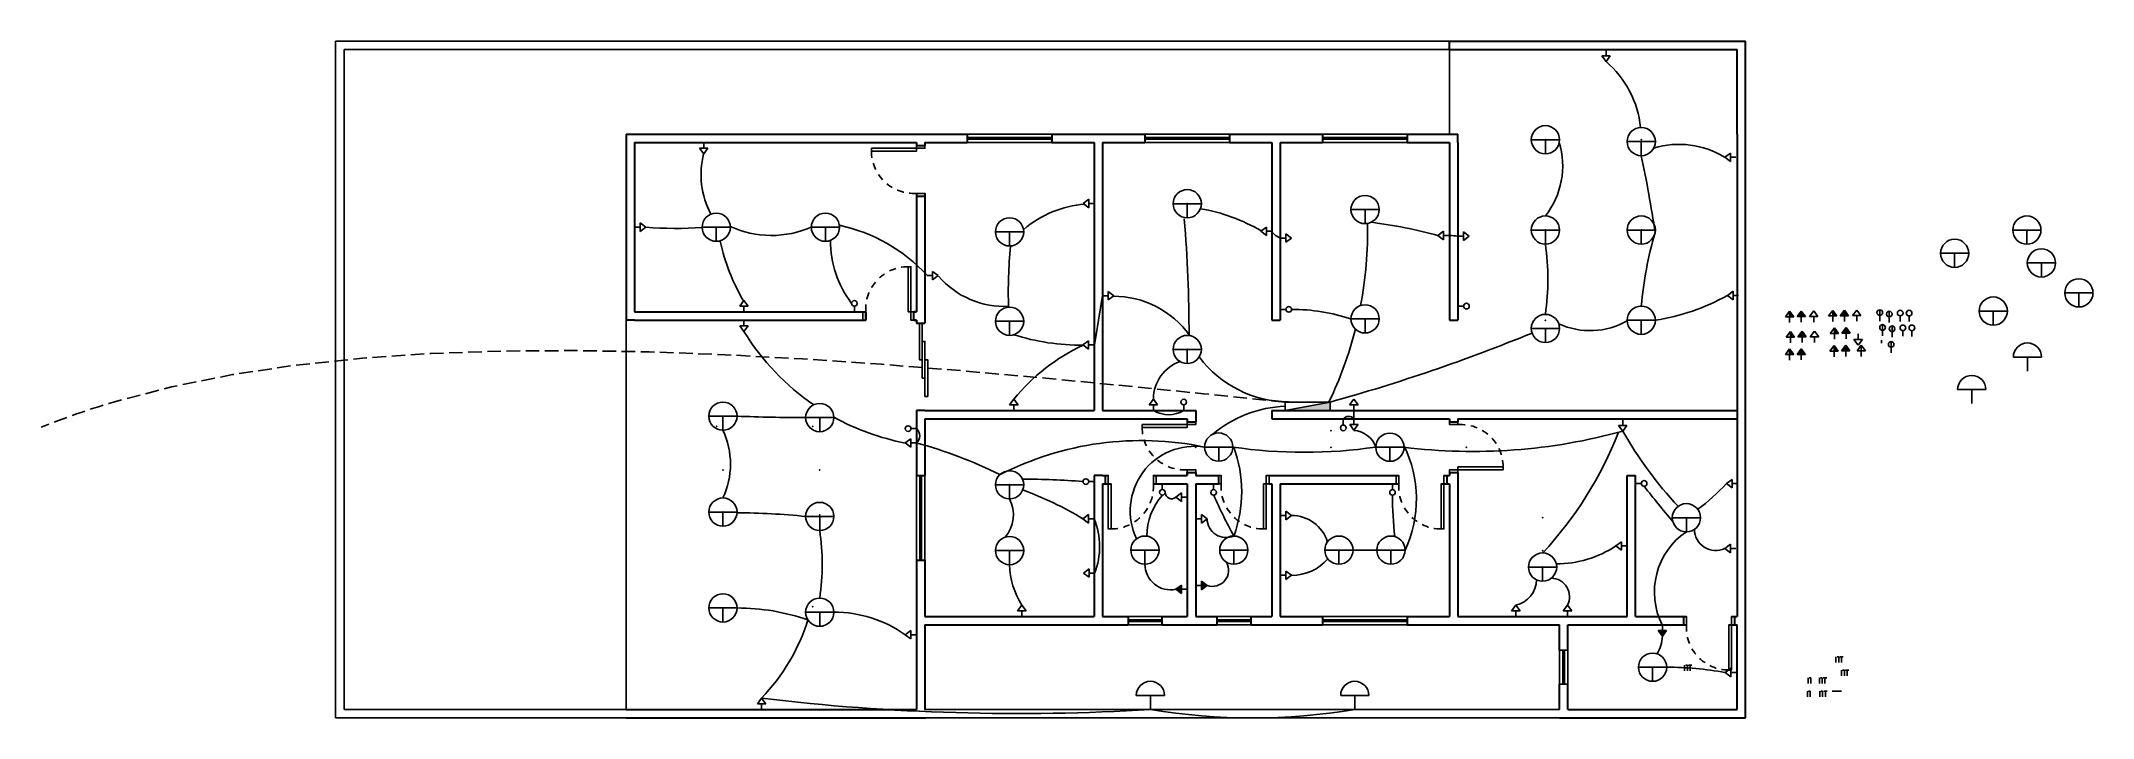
# Model space of a CAD drawing. Header units: millimetres. Extents: x 2595 to 5238, y 2150 to 4319.
# Drawn here: x 2594.8 to 2631.18, y 2149.93 to 2161.93 of the extents above; entities outside this region: 1.
import ezdxf

# ---------------------------------------------------------------- set-up
doc = ezdxf.new("R2010")
doc.units = ezdxf.units.MM
doc.linetypes.add('ACAD_ISO02W100', pattern=[15, 12, -3])
doc.layers.get('0').update_dxf_attribs({"color": 50, "linetype": 'ACAD_ISO02W100'})
for name, color, linetype in [('ARCO', 210, 'ACAD_ISO02W100'), ('CABOS', 80, 'ACAD_ISO02W100'), ('ELETRODUTO', 20, 'Continuous'), ('JANELA', 203, 'Continuous'), ('MURO', 50, 'Continuous'), ('PISO', 240, 'Continuous'), ('PORTA', 7, 'Continuous'), ('TOMADAS', 151, 'Continuous')]:
    doc.layers.add(name, color=color, linetype=linetype)
doc.layers.add('PAREDE', color=130, linetype='Continuous', lineweight=30, plot=False)

# ---------------------------------------------------------------- blocks, each defined once
blk = doc.blocks.new('porta')
for points in [[(2610.319, 2160.026), (2610.319, 2160.076), (2610.469, 2160.076), (2610.469, 2160.026)], [(2610.319, 2159.176), (2610.319, 2159.226), (2610.469, 2159.226), (2610.469, 2159.176)]]:
    blk.add_lwpolyline(points, close=True)
at = {"layer": 'PAREDE'}
blk.add_lwpolyline([(2609.519, 2160.026), (2609.519, 2159.976), (2610.319, 2159.976), (2610.319, 2160.026)], close=True, dxfattribs=at)
blk.add_arc((2610.271, 2159.976), 0.752, 180, 273.6952, dxfattribs=at)

msp = doc.modelspace()

# ---------------------------------------------------------------- hatches: boundary and pattern name
at = {"layer": 'TOMADAS'}
h = msp.add_hatch(color=256, dxfattribs=at)
h.dxf.hatch_style = 1
h.paths.add_polyline_path([(2625.799, 2157.136), (2625.799, 2157.036), (2625.874, 2157.036)])
h.paths.add_polyline_path([(2626.005, 2157.14), (2626.005, 2157.04), (2626.08, 2157.04)])
h.paths.add_polyline_path([(2626.005, 2157.14), (2625.93, 2157.04), (2626.005, 2157.04)])
h = msp.add_hatch(color=256, dxfattribs=at)
h.dxf.hatch_style = 1
h.paths.add_polyline_path([(2626.562, 2157.152), (2626.562, 2157.052), (2626.637, 2157.052)])
h.paths.add_polyline_path([(2626.769, 2157.156), (2626.769, 2157.056), (2626.844, 2157.056)])
h.paths.add_polyline_path([(2626.769, 2157.156), (2626.694, 2157.056), (2626.769, 2157.056)])
h = msp.add_hatch(color=256, dxfattribs=at)
h.dxf.hatch_style = 1
h.paths.add_polyline_path([(2625.813, 2156.778), (2625.813, 2156.678), (2625.888, 2156.678)])
h.paths.add_polyline_path([(2626.02, 2156.781), (2626.02, 2156.681), (2626.095, 2156.681)])
h.paths.add_polyline_path([(2626.02, 2156.781), (2625.945, 2156.681), (2626.02, 2156.681)])
h = msp.add_hatch(color=256, dxfattribs=at)
h.dxf.hatch_style = 1
h.paths.add_polyline_path([(2626.593, 2156.843), (2626.593, 2156.743), (2626.668, 2156.743)])
h.paths.add_polyline_path([(2626.8, 2156.847), (2626.8, 2156.747), (2626.875, 2156.747)])
h.paths.add_polyline_path([(2626.8, 2156.847), (2626.725, 2156.747), (2626.8, 2156.747)])
h = msp.add_hatch(color=256, dxfattribs=at)
h.dxf.hatch_style = 1
h.paths.add_polyline_path([(2625.799, 2156.469), (2625.799, 2156.369), (2625.874, 2156.369)])
h.paths.add_polyline_path([(2626.005, 2156.472), (2626.005, 2156.372), (2626.08, 2156.372)])
h.paths.add_polyline_path([(2626.005, 2156.472), (2625.93, 2156.372), (2626.005, 2156.372)])
h = msp.add_hatch(color=256, dxfattribs=at)
h.dxf.hatch_style = 1
h.paths.add_polyline_path([(2626.587, 2156.529), (2626.587, 2156.429), (2626.662, 2156.429)])
h.paths.add_polyline_path([(2626.794, 2156.532), (2626.794, 2156.432), (2626.869, 2156.432)])
h.paths.add_polyline_path([(2626.794, 2156.532), (2626.719, 2156.432), (2626.794, 2156.432)])
h = msp.add_hatch(color=256, dxfattribs=at)
h.dxf.hatch_style = 1
h.paths.add_polyline_path([(2617.652, 2155.526), (2616.853, 2155.376), (2617.652, 2155.376)])
h = msp.add_hatch(color=256, dxfattribs=at)
h.dxf.hatch_style = 1
h.paths.add_polyline_path([(2615.019, 2152.282), (2614.919, 2152.207), (2615.019, 2152.207)])
h.paths.add_polyline_path([(2615.019, 2152.207), (2614.919, 2152.207), (2615.019, 2152.132)])
h = msp.add_hatch(color=256, dxfattribs=at)
h.dxf.hatch_style = 1
h.paths.add_polyline_path([(2615.369, 2152.2), (2615.469, 2152.275), (2615.369, 2152.275)])
h.paths.add_polyline_path([(2615.369, 2152.275), (2615.469, 2152.275), (2615.369, 2152.35)])
h = msp.add_hatch(color=4, dxfattribs=at)
h.dxf.hatch_style = 1
h.paths.add_polyline_path([(2623.617, 2151.475), (2623.467, 2151.475), (2623.542, 2151.375)])

# ---------------------------------------------------------------- linework, layer by layer
msp.add_line((2610.319, 2159.226), (2610.469, 2159.226))
at = {"layer": 'ARCO', "linetype": 'ACAD_ISO02W100', "ltscale": 0.01}
for centre, radius, start, end in [((2610.271, 2159.976), 0.752, 180, 273.6952), ((2610.169, 2157.175), 0.751, 90, 183.7251), ((2615.071, 2155.076), 0.752, 180, 273.6952), ((2619.968, 2154.376), 0.752, 360, 93.6952), ((2613.769, 2154.027), 0.751, 270, 3.7251), ((2616.469, 2154.027), 0.751, 176.2749, 270), ((2619.619, 2154.027), 0.751, 176.2749, 270), ((2624.719, 2151.527), 0.751, 176.2749, 270)]:
    msp.add_arc(centre, radius, start, end, dxfattribs=at)
at = {"layer": 'CABOS'}
for p, q in [((2623.937, 2150.859), (2623.937, 2150.759)), ((2623.987, 2150.859), (2623.957, 2150.859)), ((2623.987, 2150.859), (2623.987, 2150.759)), ((2624.007, 2150.859), (2624.037, 2150.859)), ((2624.007, 2150.859), (2624.067, 2150.859)), ((2624.037, 2150.859), (2624.037, 2150.759)), ((2624.037, 2150.859), (2624.037, 2150.759)), ((2626.62, 2151.011), (2626.62, 2150.911)), ((2626.67, 2151.011), (2626.64, 2151.011)), ((2626.67, 2151.011), (2626.67, 2150.911)), ((2626.69, 2151.011), (2626.72, 2151.011)), ((2626.69, 2151.011), (2626.75, 2151.011)), ((2626.72, 2151.011), (2626.72, 2150.911)), ((2626.72, 2151.011), (2626.72, 2150.911)), ((2626.126, 2150.639), (2626.126, 2150.539)), ((2626.176, 2150.639), (2626.146, 2150.639)), ((2626.176, 2150.639), (2626.176, 2150.539)), ((2626.326, 2150.637), (2626.326, 2150.537)), ((2626.376, 2150.637), (2626.346, 2150.637)), ((2626.376, 2150.637), (2626.376, 2150.537)), ((2626.396, 2150.637), (2626.426, 2150.637)), ((2626.396, 2150.637), (2626.456, 2150.637)), ((2626.426, 2150.637), (2626.426, 2150.537)), ((2626.426, 2150.637), (2626.426, 2150.537)), ((2626.719, 2150.774), (2626.719, 2150.674)), ((2626.769, 2150.774), (2626.739, 2150.774)), ((2626.769, 2150.774), (2626.769, 2150.674)), ((2626.789, 2150.774), (2626.819, 2150.774)), ((2626.789, 2150.774), (2626.849, 2150.774)), ((2626.819, 2150.774), (2626.819, 2150.674)), ((2626.819, 2150.774), (2626.819, 2150.674)), ((2626.116, 2150.399), (2626.116, 2150.299)), ((2626.166, 2150.399), (2626.136, 2150.399)), ((2626.166, 2150.399), (2626.166, 2150.299)), ((2626.333, 2150.4), (2626.333, 2150.3)), ((2626.383, 2150.4), (2626.353, 2150.4)), ((2626.383, 2150.4), (2626.383, 2150.3)), ((2626.403, 2150.4), (2626.433, 2150.4)), ((2626.403, 2150.4), (2626.463, 2150.4)), ((2626.433, 2150.4), (2626.433, 2150.3)), ((2626.433, 2150.4), (2626.433, 2150.3)), ((2626.554, 2150.4), (2626.718, 2150.4))]:
    msp.add_line(p, q, dxfattribs=at)
at = {"layer": 'ELETRODUTO'}
for centre, radius, start, end in [((2621.383, 2160.21), 1.783, 5.92, 49.3658), ((2607.971, 2159.558), 1.473, 165.5161, 208.317), ((2620.321, 2159.717), 1.454, 322.1769, 16.4792), ((2623.839, 2158.555), 1.54, 58.3538, 106.9243), ((2598.175, 2154.688), 25.531, 8.6547, 11.7655), ((2613.455, 2157.129), 1.912, 94.5434, 130.2905), ((2614.818, 2155.83), 3.17, 59.4338, 80.2346), ((2606.04, 2165.453), 6.848, 265.6477, 274.0086), ((2607.747, 2160.218), 1.739, 244.7761, 294.4124), ((2608.339, 2155.775), 2.949, 42.7304, 78.0177), ((2590.087, 2156.709), 25.064, 0, 4.7233), ((2616.891, 2158.763), 0.349, 217.3901, 250.1314), ((2611.312, 2158.544), 7.004, 349.2523, 1.2548), ((2617.382, 2150.664), 8.111, 74.3249, 82.9396), ((2619.765, 2156.979), 1.498, 83.9818, 90), ((2629.758, 2156.659), 6.613, 163.5714, 175.0847), ((2610.274, 2159.106), 3.511, 192.0082, 210.6831), ((2610.645, 2158.392), 1.852, 180, 217.0595), ((2619.69, 2157.495), 7.744, 174.1362, 182.144), ((2616.972, 2157.704), 4.54, 352.1191, 7.8809), ((2611.878, 2158.772), 1.55, 220.8653, 272.9135), ((2552.178, 2166.881), 62.161, 350.42386, 351.24135), ((2613.808, 2155.74), 1.663, 35.6691, 90), ((2622.837, 2160.738), 3.806, 278.7985, 299.2206), ((2616.969, 2153.806), 3.363, 71.7828, 90), ((2610.938, 2159.045), 4.323, 211.6688, 235.6248), ((2613.259, 2160.604), 4.071, 252.5665, 270.2111), ((2611.312, 2158.544), 7.004, 334.4404, 345.7317), ((2609.218, 2186.059), 31.676, 285.4422, 292.2911), ((2622.26, 2158.133), 1.341, 245.5726, 299.4513), ((2614.711, 2153.419), 3.43, 114.7635, 141.0275), ((2616.914, 2157.509), 1.977, 216.9373, 270), ((2615.217, 2155.583), 0.697, 108.3678, 180), ((2608.353, 2184.87), 29.619, 267.6458, 270), ((2610.938, 2159.045), 4.323, 241.1561, 259.0844), ((2614.788, 2155.826), 0.524, 239.2003, 300.7997), ((2616.932, 2153.342), 2.111, 92.1473, 130.1659), ((2617.983, 2155.159), 0.114, 37.4869, 149.1416), ((2649.314, 2155.339), 31.24, 179.9326, 180.2029), ((2605.61, 2154.426), 1.41, 334.8248, 25.1752), ((2610.2, 2154.928), 0.175, 313.3284, 46.6716), ((2614.307, 2149.349), 5.495, 78.2476, 117.2639), ((2618.046, 2154.584), 0.44, 18.8257, 86.9518), ((2620.184, 2164.583), 9.933, 262.9317, 285.5074), ((2616.473, 2157.453), 6.757, 317.0637, 338.6317), ((2629.157, 2158.629), 7.279, 209.7925, 222.8602), ((2608.335, 2147.363), 7.698, 63.2836, 75.0616), ((2615.252, 2153.597), 1.145, 81.2611, 205.6423), ((2617.194, 2163.26), 8.625, 261.5473, 278.4527), ((2613.814, 2153.938), 2.271, 339.7273, 20.3128), ((2617.053, 2153.808), 2.129, 334.8582, 26.3942), ((2612.198, 2140.396), 13.764, 85.5325, 90), ((2611.418, 2153.529), 0.619, 319.8038, 26.9452), ((2613.319, 2153.493), 1.214, 156.9352, 157.2279), ((2610.101, 2148.233), 6.109, 58.755, 69.879), ((2615.494, 2153.149), 1.093, 138.3082, 180), ((2614.842, 2153.926), 0.114, 180, 310.1599), ((2625.906, 2158.517), 11.315, 204.2238, 208.3111), ((2625.155, 2153.875), 6.397, 180, 186.5873), ((2636.203, 2164.132), 16.449, 217.8752, 220.6737), ((2621.843, 2156.719), 3.872, 306.9528, 317.054), ((2607.136, 2142.081), 11.481, 83.9152, 90), ((2612.265, 2152.964), 1.3, 338.8276, 22.1893), ((2615.811, 2153.466), 0.342, 181.8784, 292.9071), ((2616.969, 2152.848), 0.668, 17.5324, 90), ((2604.6, 2152.65), 4.047, 351.4957, 8.5043), ((2624.685, 2152.16), 1.284, 123.8608, 207.072), ((2624.486, 2153.27), 0.375, 180, 295.6412), ((2613.401, 2152.683), 1.433, 181.6196, 211.9057), ((2614.823, 2152.651), 0.454, 180, 282.2254), ((2615.564, 2152.547), 0.288, 250.9153, 29.0682), ((2616.969, 2153.313), 0.859, 270, 318.56), ((2618.058, 2009.982), 142.92, 89.83074, 90), ((2621.663, 2154.559), 1.902, 270, 303.6292), ((2620.85, 2152.376), 0.46, 281.7863, 0), ((2621.571, 2152.076), 0.326, 332.6797, 90), ((2607.136, 2148.058), 3.818, 70.7532, 90), ((2604.937, 2152.776), 3.632, 316.5122, 342.1546), ((2608.853, 2149.596), 2.206, 54.9489, 90), ((2622.997, 2151.375), 0.545, 325.2135, 360), ((2623.619, 2145.069), 5.757, 79.6487, 90), ((2612.119, 2188.107), 38.103, 263.1463, 273.5296), ((2616.277, 2160.945), 11.019, 260.5355, 279.4646)]:
    msp.add_arc(centre, radius, start, end, dxfattribs=at)
at = {"layer": 'ELETRODUTO', "linetype": 'ACAD_ISO02W100', "ltscale": 0.02}
msp.add_open_spline([(2616.853, 2155.526), (2609.138, 2156.318), (2600.781, 2157.174), (2595.209, 2155.246), (2594.797, 2155.082)], degree=3, knots=[0, 0, 0, 0, 20.769841, 22.500499, 22.500499, 22.500499, 22.500499], dxfattribs=at)
at = {"layer": 'ELETRODUTO'}
for p in [(2606.886, 2155.276), (2608.603, 2155.251), (2606.886, 2154.321), (2608.603, 2154.321), (2606.886, 2153.576), (2608.603, 2153.526), (2606.886, 2151.876), (2608.603, 2151.801)]:
    msp.add_point(p, dxfattribs=at)
at = {"layer": 'JANELA'}
for p, q in [((2611.219, 2160.276), (2612.719, 2160.276)), ((2611.219, 2160.276), (2611.219, 2160.126)), ((2612.719, 2160.126), (2612.719, 2160.276)), ((2614.369, 2160.276), (2615.869, 2160.276)), ((2614.369, 2160.276), (2614.369, 2160.126)), ((2615.869, 2160.126), (2615.869, 2160.276)), ((2617.519, 2160.276), (2619.019, 2160.276)), ((2617.519, 2160.276), (2617.519, 2160.126)), ((2619.019, 2160.126), (2619.019, 2160.276)), ((2611.219, 2160.216), (2612.719, 2160.216)), ((2611.219, 2160.186), (2612.719, 2160.186)), ((2611.219, 2160.126), (2612.719, 2160.126)), ((2614.369, 2160.216), (2615.869, 2160.216)), ((2614.369, 2160.186), (2615.869, 2160.186)), ((2614.369, 2160.126), (2615.869, 2160.126)), ((2617.519, 2160.216), (2619.019, 2160.216)), ((2617.519, 2160.186), (2619.019, 2160.186)), ((2617.519, 2160.126), (2619.019, 2160.126)), ((2610.319, 2154.226), (2610.319, 2152.726)), ((2610.469, 2154.226), (2610.319, 2154.226)), ((2610.379, 2154.226), (2610.379, 2152.726)), ((2610.409, 2154.226), (2610.409, 2152.726)), ((2610.469, 2154.226), (2610.469, 2152.726)), ((2610.319, 2152.726), (2610.469, 2152.726)), ((2614.069, 2151.576), (2614.069, 2151.726)), ((2614.669, 2151.726), (2614.069, 2151.726)), ((2614.669, 2151.666), (2614.069, 2151.666)), ((2614.669, 2151.636), (2614.069, 2151.636)), ((2614.669, 2151.576), (2614.069, 2151.576)), ((2614.669, 2151.726), (2614.669, 2151.576)), ((2615.644, 2151.576), (2615.644, 2151.726)), ((2615.644, 2151.726), (2616.244, 2151.726)), ((2615.644, 2151.666), (2616.244, 2151.666)), ((2615.644, 2151.636), (2616.244, 2151.636)), ((2615.644, 2151.576), (2616.244, 2151.576)), ((2616.244, 2151.726), (2616.244, 2151.576)), ((2617.519, 2151.726), (2619.019, 2151.726)), ((2617.519, 2151.726), (2617.519, 2151.576)), ((2617.519, 2151.666), (2619.019, 2151.666)), ((2617.519, 2151.636), (2619.019, 2151.636)), ((2617.519, 2151.576), (2619.019, 2151.576)), ((2619.019, 2151.576), (2619.019, 2151.726)), ((2621.719, 2151.126), (2621.869, 2151.126)), ((2621.719, 2151.126), (2621.719, 2150.526)), ((2621.779, 2151.126), (2621.779, 2150.526)), ((2621.809, 2151.126), (2621.809, 2150.526)), ((2621.869, 2151.126), (2621.869, 2150.526)), ((2621.869, 2150.526), (2621.719, 2150.526))]:
    msp.add_line(p, q, dxfattribs=at)
at = {"layer": 'MURO'}
for p, q in [((2600.019, 2161.926), (2619.769, 2161.926)), ((2600.019, 2161.926), (2600.019, 2149.926)), ((2600.169, 2161.776), (2600.169, 2150.076)), ((2600.169, 2161.776), (2619.769, 2161.776)), ((2600.019, 2149.926), (2605.172, 2149.926)), ((2600.169, 2150.076), (2605.169, 2150.076)), ((2610.469, 2150.076), (2621.719, 2150.076)), ((2610.484, 2149.926), (2621.719, 2149.926))]:
    msp.add_line(p, q, dxfattribs=at)
at = {"layer": 'PAREDE'}
for p, q in [((2619.769, 2161.926), (2625.019, 2161.926)), ((2619.769, 2161.776), (2619.769, 2161.926)), ((2619.769, 2161.776), (2624.869, 2161.776)), ((2624.869, 2160.276), (2624.869, 2161.776)), ((2625.019, 2160.276), (2625.019, 2161.926)), ((2605.169, 2160.276), (2611.219, 2160.276)), ((2605.169, 2160.276), (2605.169, 2156.976)), ((2611.219, 2160.276), (2611.219, 2160.126)), ((2612.719, 2160.276), (2614.369, 2160.276)), ((2612.719, 2160.276), (2612.719, 2160.126)), ((2614.369, 2160.276), (2614.369, 2160.126)), ((2615.869, 2160.276), (2617.519, 2160.276)), ((2615.869, 2160.276), (2615.869, 2160.126)), ((2617.519, 2160.276), (2617.519, 2160.126)), ((2619.019, 2160.276), (2619.919, 2160.276)), ((2619.019, 2160.276), (2619.019, 2160.126)), ((2619.919, 2160.126), (2619.919, 2160.276)), ((2624.869, 2160.276), (2624.869, 2160.126)), ((2625.019, 2149.926), (2625.019, 2160.276)), ((2605.319, 2160.126), (2610.319, 2160.126)), ((2605.319, 2160.126), (2605.319, 2157.126)), ((2610.319, 2160.126), (2610.319, 2160.076)), ((2610.319, 2160.076), (2610.469, 2160.076)), ((2610.469, 2160.126), (2611.219, 2160.126)), ((2610.469, 2160.126), (2610.469, 2160.076)), ((2612.719, 2160.126), (2613.469, 2160.126)), ((2613.469, 2160.126), (2613.469, 2155.376)), ((2613.619, 2160.126), (2613.619, 2155.376)), ((2613.619, 2160.126), (2614.369, 2160.126)), ((2615.869, 2160.126), (2616.619, 2160.126)), ((2616.619, 2160.126), (2616.619, 2156.976)), ((2616.769, 2160.126), (2616.769, 2156.976)), ((2616.769, 2160.126), (2617.519, 2160.126)), ((2619.019, 2160.126), (2619.769, 2160.126)), ((2619.769, 2160.126), (2619.769, 2156.976)), ((2619.919, 2160.126), (2619.919, 2156.976)), ((2624.869, 2160.126), (2624.869, 2151.726)), ((2610.319, 2159.226), (2610.319, 2157.126)), ((2610.319, 2159.176), (2610.469, 2159.176)), ((2610.469, 2159.226), (2610.469, 2156.926)), ((2605.319, 2157.126), (2609.419, 2157.126)), ((2609.419, 2156.976), (2609.419, 2157.126)), ((2609.419, 2157.126), (2609.419, 2156.976)), ((2610.319, 2157.126), (2610.269, 2157.126)), ((2605.319, 2156.976), (2605.169, 2156.976)), ((2605.319, 2156.976), (2609.419, 2156.976)), ((2610.269, 2156.976), (2610.319, 2156.976)), ((2610.319, 2156.976), (2610.319, 2156.926)), ((2610.319, 2156.926), (2610.469, 2156.926)), ((2616.619, 2156.976), (2616.769, 2156.976)), ((2619.769, 2156.976), (2619.919, 2156.976)), ((2610.319, 2155.376), (2610.319, 2154.226)), ((2610.469, 2155.376), (2610.319, 2155.376)), ((2610.469, 2155.376), (2613.469, 2155.376)), ((2610.469, 2155.226), (2610.469, 2154.226)), ((2610.469, 2155.226), (2615.119, 2155.226)), ((2613.619, 2155.376), (2615.269, 2155.376)), ((2615.119, 2155.226), (2615.119, 2155.176)), ((2615.119, 2155.176), (2615.269, 2155.176)), ((2615.269, 2155.376), (2615.269, 2155.176)), ((2616.619, 2155.376), (2616.619, 2155.226)), ((2616.619, 2155.376), (2616.769, 2155.376)), ((2616.619, 2155.226), (2619.769, 2155.226)), ((2616.769, 2155.376), (2619.919, 2155.376)), ((2619.769, 2155.226), (2619.769, 2155.176)), ((2619.769, 2155.176), (2619.919, 2155.176)), ((2619.919, 2155.376), (2624.869, 2155.376)), ((2619.919, 2155.226), (2619.919, 2155.176)), ((2619.919, 2155.226), (2622.919, 2155.226)), ((2622.919, 2155.226), (2623.069, 2155.226)), ((2623.069, 2155.226), (2624.869, 2155.226)), ((2610.319, 2154.226), (2610.469, 2154.226)), ((2613.619, 2154.226), (2613.469, 2154.226)), ((2613.469, 2154.226), (2613.469, 2154.076)), ((2613.619, 2154.226), (2613.719, 2154.226)), ((2613.669, 2154.076), (2613.669, 2154.226)), ((2614.519, 2154.226), (2615.119, 2154.226)), ((2615.119, 2154.276), (2615.119, 2154.226)), ((2615.119, 2154.226), (2615.119, 2154.276)), ((2615.119, 2154.276), (2615.269, 2154.276)), ((2615.269, 2154.276), (2615.269, 2154.226)), ((2615.269, 2154.226), (2615.67, 2154.226)), ((2615.67, 2154.226), (2615.67, 2154.076)), ((2616.569, 2154.226), (2618.87, 2154.226)), ((2619.669, 2154.226), (2619.769, 2154.226)), ((2619.719, 2154.226), (2619.719, 2154.076)), ((2619.769, 2154.276), (2619.919, 2154.276)), ((2619.769, 2154.276), (2619.769, 2154.226)), ((2619.919, 2154.276), (2619.919, 2151.726)), ((2622.919, 2151.726), (2622.919, 2154.226)), ((2622.919, 2154.226), (2623.069, 2154.226)), ((2623.069, 2151.726), (2623.069, 2154.226)), ((2613.469, 2154.076), (2613.469, 2151.726)), ((2613.619, 2154.076), (2613.619, 2151.726)), ((2613.619, 2154.076), (2613.769, 2154.076)), ((2613.619, 2154.076), (2613.669, 2154.076)), ((2614.519, 2154.076), (2615.119, 2154.076)), ((2615.119, 2154.076), (2615.119, 2151.726)), ((2615.269, 2154.076), (2615.67, 2154.076)), ((2615.269, 2154.076), (2615.269, 2151.726)), ((2616.569, 2154.076), (2616.619, 2154.076)), ((2616.619, 2154.076), (2616.619, 2151.726)), ((2616.769, 2154.076), (2616.769, 2151.726)), ((2616.769, 2154.076), (2618.87, 2154.076)), ((2619.619, 2154.076), (2619.769, 2154.076)), ((2619.769, 2154.076), (2619.769, 2151.726)), ((2610.319, 2152.726), (2610.319, 2150.076)), ((2610.319, 2152.726), (2610.469, 2152.726)), ((2610.469, 2152.726), (2610.469, 2151.726)), ((2610.469, 2151.726), (2613.469, 2151.726)), ((2610.469, 2151.576), (2614.069, 2151.576)), ((2610.469, 2151.576), (2610.469, 2150.076)), ((2613.619, 2151.726), (2614.069, 2151.726)), ((2614.069, 2151.726), (2614.069, 2151.576)), ((2614.669, 2151.726), (2615.119, 2151.726)), ((2614.669, 2151.726), (2614.669, 2151.576)), ((2614.669, 2151.576), (2615.644, 2151.576)), ((2615.269, 2151.726), (2615.644, 2151.726)), ((2615.644, 2151.726), (2615.644, 2151.576)), ((2616.244, 2151.726), (2616.619, 2151.726)), ((2616.244, 2151.726), (2616.244, 2151.576)), ((2616.244, 2151.576), (2617.519, 2151.576)), ((2616.769, 2151.726), (2617.519, 2151.726)), ((2617.519, 2151.726), (2617.519, 2151.576)), ((2619.019, 2151.726), (2619.769, 2151.726)), ((2619.019, 2151.726), (2619.019, 2151.576)), ((2619.019, 2151.576), (2621.719, 2151.576)), ((2619.919, 2151.726), (2622.919, 2151.726)), ((2621.719, 2151.126), (2621.719, 2151.576)), ((2621.869, 2151.576), (2623.97, 2151.576)), ((2621.869, 2151.126), (2621.869, 2151.576)), ((2623.069, 2151.726), (2623.97, 2151.726)), ((2623.92, 2151.726), (2623.92, 2151.576)), ((2624.719, 2151.576), (2624.869, 2151.576)), ((2624.769, 2151.726), (2624.869, 2151.726)), ((2624.819, 2151.726), (2624.819, 2151.576)), ((2624.869, 2150.076), (2624.869, 2151.576)), ((2621.719, 2150.076), (2621.719, 2150.526)), ((2621.869, 2150.076), (2621.869, 2150.526)), ((2605.169, 2150.076), (2605.319, 2150.076)), ((2605.172, 2149.926), (2610.484, 2149.926)), ((2605.319, 2150.076), (2610.319, 2150.076)), ((2621.719, 2149.926), (2625.019, 2149.926)), ((2621.869, 2150.076), (2624.869, 2150.076))]:
    msp.add_line(p, q, dxfattribs=at)
msp.add_lwpolyline([(2610.319, 2156.976), (2610.269, 2156.976), (2610.269, 2157.126), (2610.319, 2157.126)], dxfattribs=at)
at = {"layer": 'PISO'}
for p, q in [((2619.769, 2161.776), (2619.769, 2160.276)), ((2605.169, 2156.976), (2605.169, 2150.076))]:
    msp.add_line(p, q, dxfattribs=at)
at = {"layer": 'PORTA'}
for p, q in [((2610.319, 2160.126), (2610.319, 2160.026)), ((2610.319, 2160.026), (2610.469, 2160.026)), ((2610.469, 2160.126), (2610.469, 2160.026)), ((2610.269, 2157.126), (2610.269, 2156.976)), ((2621.869, 2151.126), (2621.869, 2151.126)), ((2621.869, 2150.526), (2621.869, 2150.526))]:
    msp.add_line(p, q, dxfattribs=at)
for points in [[(2609.519, 2160.026), (2609.519, 2159.976), (2610.319, 2159.976), (2610.319, 2160.026)], [(2610.319, 2160.026), (2610.319, 2160.076), (2610.469, 2160.076), (2610.469, 2160.026)], [(2610.319, 2159.176), (2610.319, 2159.226), (2610.469, 2159.226), (2610.469, 2159.176)], [(2610.219, 2157.126), (2610.169, 2157.126), (2610.169, 2157.926), (2610.219, 2157.926)], [(2609.369, 2157.126), (2609.419, 2157.126), (2609.419, 2156.976), (2609.369, 2156.976)], [(2610.219, 2157.126), (2610.269, 2157.126), (2610.269, 2156.976), (2610.219, 2156.976)], [(2610.369, 2156.926), (2610.419, 2156.926), (2610.419, 2156.276), (2610.369, 2156.276)], [(2610.419, 2156.601), (2610.469, 2156.601), (2610.469, 2155.951), (2610.419, 2155.951)], [(2610.469, 2156.276), (2610.519, 2156.276), (2610.519, 2155.626), (2610.469, 2155.626)], [(2615.119, 2155.126), (2615.119, 2155.176), (2615.269, 2155.176), (2615.269, 2155.126)], [(2619.919, 2155.176), (2619.919, 2155.126), (2619.769, 2155.126), (2619.769, 2155.176)], [(2614.319, 2155.126), (2614.319, 2155.076), (2615.119, 2155.076), (2615.119, 2155.126)], [(2613.719, 2154.076), (2613.669, 2154.076), (2613.669, 2154.226), (2613.719, 2154.226)], [(2614.569, 2154.076), (2614.519, 2154.076), (2614.519, 2154.226), (2614.569, 2154.226)], [(2615.119, 2154.276), (2615.119, 2154.326), (2615.269, 2154.326), (2615.269, 2154.276)], [(2615.67, 2154.076), (2615.72, 2154.076), (2615.72, 2154.226), (2615.67, 2154.226)], [(2616.519, 2154.076), (2616.569, 2154.076), (2616.569, 2154.226), (2616.519, 2154.226)], [(2618.82, 2154.076), (2618.87, 2154.076), (2618.87, 2154.226), (2618.82, 2154.226)], [(2619.669, 2154.076), (2619.719, 2154.076), (2619.719, 2154.226), (2619.669, 2154.226)], [(2619.919, 2154.326), (2619.919, 2154.276), (2619.769, 2154.276), (2619.769, 2154.326)], [(2620.719, 2154.326), (2620.719, 2154.376), (2619.919, 2154.376), (2619.919, 2154.326)], [(2613.719, 2154.076), (2613.769, 2154.076), (2613.769, 2153.276), (2613.719, 2153.276)], [(2616.519, 2154.076), (2616.469, 2154.076), (2616.469, 2153.276), (2616.519, 2153.276)], [(2619.669, 2154.076), (2619.619, 2154.076), (2619.619, 2153.276), (2619.669, 2153.276)], [(2623.92, 2151.576), (2623.97, 2151.576), (2623.97, 2151.726), (2623.92, 2151.726)], [(2624.769, 2151.576), (2624.719, 2151.576), (2624.719, 2150.776), (2624.769, 2150.776)], [(2624.769, 2151.576), (2624.819, 2151.576), (2624.819, 2151.726), (2624.769, 2151.726)]]:
    msp.add_lwpolyline(points, close=True, dxfattribs=at)
at = {"layer": 'TOMADAS'}
for p, q in [((2622.545, 2161.663), (2622.545, 2161.763)), ((2622.47, 2161.663), (2622.62, 2161.663)), ((2622.545, 2161.563), (2622.47, 2161.663)), ((2622.545, 2161.563), (2622.62, 2161.663)), ((2622.62, 2161.663), (2622.545, 2161.563)), ((2606.47, 2160.026), (2606.62, 2160.026)), ((2606.545, 2159.926), (2606.47, 2160.026)), ((2606.545, 2160.026), (2606.545, 2160.126)), ((2606.545, 2159.926), (2606.62, 2160.026)), ((2606.62, 2160.026), (2606.545, 2159.926)), ((2618.269, 2160.126), (2618.269, 2160.126)), ((2621.219, 2160.176), (2621.719, 2160.176)), ((2621.469, 2160.176), (2621.469, 2159.926)), ((2622.919, 2160.144), (2623.419, 2160.144)), ((2623.169, 2160.144), (2623.169, 2159.894)), ((2624.648, 2159.866), (2624.748, 2159.941)), ((2624.748, 2159.941), (2624.748, 2159.791)), ((2624.648, 2159.866), (2624.748, 2159.791)), ((2624.748, 2159.791), (2624.648, 2159.866)), ((2624.748, 2159.866), (2624.848, 2159.866)), ((2613.275, 2159.045), (2613.375, 2159.12)), ((2613.275, 2159.045), (2613.375, 2158.97)), ((2613.375, 2158.97), (2613.275, 2159.045)), ((2613.375, 2159.12), (2613.375, 2158.97)), ((2613.375, 2159.045), (2613.475, 2159.045)), ((2614.869, 2159.043), (2615.369, 2159.043)), ((2615.119, 2159.043), (2615.119, 2158.793)), ((2618.021, 2158.939), (2618.521, 2158.939)), ((2618.271, 2158.939), (2618.271, 2158.689)), ((2605.419, 2158.626), (2605.319, 2158.626)), ((2605.419, 2158.551), (2605.419, 2158.701)), ((2605.519, 2158.626), (2605.419, 2158.701)), ((2605.419, 2158.701), (2605.519, 2158.626)), ((2605.519, 2158.626), (2605.419, 2158.551)), ((2606.518, 2158.626), (2607.018, 2158.626)), ((2606.768, 2158.626), (2606.768, 2158.376)), ((2608.454, 2158.626), (2608.954, 2158.626)), ((2608.704, 2158.626), (2608.704, 2158.376)), ((2611.719, 2158.543), (2612.219, 2158.543)), ((2611.969, 2158.543), (2611.969, 2158.293)), ((2616.421, 2158.553), (2616.521, 2158.628)), ((2616.521, 2158.478), (2616.421, 2158.553)), ((2616.521, 2158.628), (2616.521, 2158.478)), ((2616.521, 2158.553), (2616.621, 2158.553)), ((2616.869, 2158.358), (2616.869, 2158.508)), ((2616.969, 2158.433), (2616.869, 2158.508)), ((2616.869, 2158.508), (2616.969, 2158.433)), ((2619.564, 2158.478), (2619.664, 2158.553)), ((2619.564, 2158.478), (2619.664, 2158.403)), ((2619.664, 2158.403), (2619.564, 2158.478)), ((2619.664, 2158.553), (2619.664, 2158.403)), ((2619.664, 2158.478), (2619.764, 2158.478)), ((2620.019, 2158.468), (2619.919, 2158.468)), ((2620.019, 2158.393), (2620.019, 2158.543)), ((2620.119, 2158.468), (2620.019, 2158.543)), ((2620.019, 2158.543), (2620.119, 2158.468)), ((2620.119, 2158.468), (2620.019, 2158.393)), ((2621.219, 2158.576), (2621.719, 2158.576)), ((2621.469, 2158.576), (2621.469, 2158.326)), ((2622.919, 2158.576), (2623.419, 2158.576)), ((2623.169, 2158.576), (2623.169, 2158.326)), ((2629.755, 2158.575), (2630.255, 2158.575)), ((2630.005, 2158.575), (2630.005, 2158.325)), ((2616.869, 2158.433), (2616.769, 2158.433)), ((2616.969, 2158.433), (2616.869, 2158.358)), ((2628.475, 2158.163), (2628.975, 2158.163)), ((2628.725, 2158.163), (2628.725, 2157.913)), ((2610.601, 2157.767), (2610.501, 2157.767)), ((2610.601, 2157.692), (2610.601, 2157.842)), ((2610.701, 2157.767), (2610.601, 2157.842)), ((2610.601, 2157.842), (2610.701, 2157.767)), ((2610.701, 2157.767), (2610.601, 2157.692)), ((2630.013, 2157.992), (2630.513, 2157.992)), ((2630.263, 2157.992), (2630.263, 2157.742)), ((2613.717, 2157.412), (2613.617, 2157.412)), ((2613.717, 2157.337), (2613.717, 2157.487)), ((2613.817, 2157.412), (2613.717, 2157.487)), ((2613.717, 2157.487), (2613.817, 2157.412)), ((2613.817, 2157.412), (2613.717, 2157.337)), ((2624.695, 2157.416), (2624.795, 2157.491)), ((2624.695, 2157.416), (2624.795, 2157.341)), ((2624.795, 2157.341), (2624.695, 2157.416)), ((2624.795, 2157.491), (2624.795, 2157.341)), ((2624.795, 2157.416), (2624.895, 2157.416)), ((2630.677, 2157.462), (2631.177, 2157.462)), ((2630.927, 2157.462), (2630.927, 2157.212)), ((2607.259, 2157.326), (2607.184, 2157.226)), ((2607.184, 2157.226), (2607.259, 2157.326)), ((2607.334, 2157.226), (2607.184, 2157.226)), ((2607.259, 2157.326), (2607.334, 2157.226)), ((2607.259, 2157.226), (2607.259, 2157.126)), ((2609.217, 2157.226), (2609.217, 2157.126)), ((2616.869, 2157.169), (2616.769, 2157.169)), ((2618.021, 2157.001), (2618.521, 2157.001)), ((2618.271, 2157.001), (2618.271, 2156.751)), ((2620.019, 2157.227), (2619.919, 2157.227)), ((2625.799, 2157.136), (2625.724, 2157.036)), ((2625.724, 2157.036), (2625.799, 2157.136)), ((2625.874, 2157.036), (2625.724, 2157.036)), ((2625.799, 2157.036), (2625.799, 2157.136)), ((2625.799, 2157.136), (2625.874, 2157.036)), ((2625.799, 2157.036), (2625.799, 2156.936)), ((2626.005, 2157.14), (2625.93, 2157.04)), ((2625.93, 2157.04), (2626.005, 2157.14)), ((2626.08, 2157.04), (2625.93, 2157.04)), ((2626.005, 2157.04), (2626.005, 2157.14)), ((2626.005, 2157.14), (2626.08, 2157.04)), ((2626.005, 2157.04), (2626.005, 2156.94)), ((2626.226, 2157.142), (2626.151, 2157.042)), ((2626.151, 2157.042), (2626.226, 2157.142)), ((2626.301, 2157.042), (2626.151, 2157.042)), ((2626.226, 2157.142), (2626.301, 2157.042)), ((2626.226, 2157.042), (2626.226, 2156.942)), ((2626.562, 2157.152), (2626.487, 2157.052)), ((2626.487, 2157.052), (2626.562, 2157.152)), ((2626.637, 2157.052), (2626.487, 2157.052)), ((2626.562, 2157.052), (2626.562, 2157.152)), ((2626.562, 2157.152), (2626.637, 2157.052)), ((2626.562, 2157.052), (2626.562, 2156.952)), ((2626.769, 2157.156), (2626.694, 2157.056)), ((2626.694, 2157.056), (2626.769, 2157.156)), ((2626.844, 2157.056), (2626.694, 2157.056)), ((2626.769, 2157.056), (2626.769, 2157.156)), ((2626.769, 2157.156), (2626.844, 2157.056)), ((2626.769, 2157.056), (2626.769, 2156.956)), ((2626.989, 2157.158), (2626.914, 2157.058)), ((2626.914, 2157.058), (2626.989, 2157.158)), ((2627.064, 2157.058), (2626.914, 2157.058)), ((2626.989, 2157.158), (2627.064, 2157.058)), ((2626.989, 2157.058), (2626.989, 2156.958)), ((2627.398, 2157.111), (2627.398, 2157.161)), ((2627.398, 2157.111), (2627.398, 2156.961)), ((2627.566, 2157.087), (2627.566, 2157.137)), ((2627.566, 2157.087), (2627.566, 2156.937)), ((2627.759, 2157.054), (2627.759, 2156.954)), ((2627.918, 2157.053), (2627.918, 2156.953)), ((2629.159, 2157.139), (2629.659, 2157.139)), ((2629.409, 2157.139), (2629.409, 2156.889)), ((2607.184, 2156.876), (2607.334, 2156.876)), ((2607.259, 2156.776), (2607.184, 2156.876)), ((2607.259, 2156.876), (2607.259, 2156.976)), ((2607.259, 2156.776), (2607.334, 2156.876)), ((2607.334, 2156.876), (2607.259, 2156.776)), ((2611.719, 2156.959), (2612.219, 2156.959)), ((2611.969, 2156.959), (2611.969, 2156.709)), ((2621.219, 2156.831), (2621.719, 2156.831)), ((2621.469, 2156.831), (2621.469, 2156.581)), ((2622.919, 2156.976), (2623.419, 2156.976)), ((2623.169, 2156.976), (2623.169, 2156.726)), ((2625.813, 2156.778), (2625.738, 2156.678)), ((2625.738, 2156.678), (2625.813, 2156.778)), ((2625.888, 2156.678), (2625.738, 2156.678)), ((2625.813, 2156.678), (2625.813, 2156.778)), ((2625.813, 2156.778), (2625.888, 2156.678)), ((2625.813, 2156.678), (2625.813, 2156.578)), ((2626.02, 2156.781), (2625.945, 2156.681)), ((2625.945, 2156.681), (2626.02, 2156.781)), ((2626.095, 2156.681), (2625.945, 2156.681)), ((2626.02, 2156.681), (2626.02, 2156.781)), ((2626.02, 2156.781), (2626.095, 2156.681)), ((2626.02, 2156.681), (2626.02, 2156.581)), ((2626.24, 2156.784), (2626.165, 2156.684)), ((2626.165, 2156.684), (2626.24, 2156.784)), ((2626.315, 2156.684), (2626.165, 2156.684)), ((2626.24, 2156.784), (2626.315, 2156.684)), ((2626.24, 2156.684), (2626.24, 2156.584)), ((2626.593, 2156.843), (2626.518, 2156.743)), ((2626.518, 2156.743), (2626.593, 2156.843)), ((2626.668, 2156.743), (2626.518, 2156.743)), ((2626.593, 2156.743), (2626.593, 2156.843)), ((2626.593, 2156.843), (2626.668, 2156.743)), ((2626.593, 2156.743), (2626.593, 2156.643)), ((2626.8, 2156.847), (2626.725, 2156.747)), ((2626.725, 2156.747), (2626.8, 2156.847)), ((2626.875, 2156.747), (2626.725, 2156.747)), ((2626.8, 2156.747), (2626.8, 2156.847)), ((2626.8, 2156.847), (2626.875, 2156.747)), ((2626.8, 2156.747), (2626.8, 2156.647)), ((2626.939, 2156.634), (2627.089, 2156.634)), ((2627.014, 2156.534), (2626.939, 2156.634)), ((2627.014, 2156.634), (2627.014, 2156.734)), ((2627.014, 2156.534), (2627.089, 2156.634)), ((2627.089, 2156.634), (2627.014, 2156.534)), ((2627.446, 2156.849), (2627.446, 2156.899)), ((2627.446, 2156.849), (2627.446, 2156.699)), ((2627.615, 2156.825), (2627.615, 2156.875)), ((2627.615, 2156.825), (2627.615, 2156.675)), ((2627.807, 2156.792), (2627.807, 2156.692)), ((2627.966, 2156.791), (2627.966, 2156.691)), ((2613.269, 2156.538), (2613.369, 2156.613)), ((2613.269, 2156.538), (2613.369, 2156.463)), ((2613.369, 2156.463), (2613.269, 2156.538)), ((2613.369, 2156.613), (2613.369, 2156.463)), ((2613.369, 2156.538), (2613.469, 2156.538)), ((2614.869, 2156.459), (2615.369, 2156.459)), ((2615.119, 2156.459), (2615.119, 2156.209)), ((2625.799, 2156.469), (2625.724, 2156.369)), ((2625.724, 2156.369), (2625.799, 2156.469)), ((2625.874, 2156.369), (2625.724, 2156.369)), ((2625.799, 2156.369), (2625.799, 2156.469)), ((2625.799, 2156.469), (2625.874, 2156.369)), ((2625.799, 2156.369), (2625.799, 2156.269)), ((2626.005, 2156.472), (2625.93, 2156.372)), ((2625.93, 2156.372), (2626.005, 2156.472)), ((2626.08, 2156.372), (2625.93, 2156.372)), ((2626.005, 2156.372), (2626.005, 2156.472)), ((2626.005, 2156.472), (2626.08, 2156.372)), ((2626.005, 2156.372), (2626.005, 2156.272)), ((2626.587, 2156.529), (2626.512, 2156.429)), ((2626.512, 2156.429), (2626.587, 2156.529)), ((2626.662, 2156.429), (2626.512, 2156.429)), ((2626.587, 2156.429), (2626.587, 2156.529)), ((2626.587, 2156.529), (2626.662, 2156.429)), ((2626.587, 2156.429), (2626.587, 2156.329)), ((2626.794, 2156.532), (2626.719, 2156.432)), ((2626.719, 2156.432), (2626.794, 2156.532)), ((2626.869, 2156.432), (2626.719, 2156.432)), ((2626.794, 2156.432), (2626.794, 2156.532)), ((2626.794, 2156.532), (2626.869, 2156.432)), ((2626.794, 2156.432), (2626.794, 2156.332)), ((2627.07, 2156.532), (2626.995, 2156.432)), ((2626.995, 2156.432), (2627.07, 2156.532)), ((2627.145, 2156.432), (2626.995, 2156.432)), ((2627.07, 2156.432), (2627.07, 2156.532)), ((2627.07, 2156.532), (2627.145, 2156.432)), ((2627.07, 2156.432), (2627.07, 2156.332)), ((2627.43, 2156.573), (2627.43, 2156.623)), ((2627.599, 2156.549), (2627.599, 2156.599)), ((2627.599, 2156.549), (2627.599, 2156.399)), ((2629.766, 2156.324), (2630.266, 2156.324)), ((2630.016, 2156.324), (2630.016, 2156.074)), ((2612.044, 2155.576), (2611.969, 2155.476)), ((2611.969, 2155.476), (2612.044, 2155.576)), ((2612.044, 2155.576), (2612.119, 2155.476)), ((2614.519, 2155.576), (2614.444, 2155.476)), ((2614.444, 2155.476), (2614.519, 2155.576)), ((2614.519, 2155.576), (2614.594, 2155.476)), ((2618.073, 2155.576), (2617.998, 2155.476)), ((2617.998, 2155.476), (2618.073, 2155.576)), ((2618.073, 2155.576), (2618.148, 2155.476)), ((2628.777, 2155.748), (2629.277, 2155.748)), ((2629.027, 2155.748), (2629.027, 2155.498)), ((2606.636, 2155.276), (2607.136, 2155.276)), ((2606.886, 2155.276), (2606.886, 2155.026)), ((2608.353, 2155.251), (2608.853, 2155.251)), ((2608.603, 2155.251), (2608.603, 2155.001)), ((2612.119, 2155.476), (2611.969, 2155.476)), ((2612.044, 2155.476), (2612.044, 2155.376)), ((2614.594, 2155.476), (2614.444, 2155.476)), ((2614.519, 2155.476), (2614.519, 2155.376)), ((2615.056, 2155.476), (2615.056, 2155.376)), ((2616.853, 2155.376), (2617.652, 2155.526)), ((2617.885, 2155.118), (2617.885, 2155.218)), ((2618.148, 2155.476), (2617.998, 2155.476)), ((2618.073, 2155.476), (2618.073, 2155.376)), ((2618.074, 2155.129), (2618.074, 2155.229)), ((2622.84, 2155.112), (2622.84, 2155.212)), ((2610.119, 2154.801), (2610.219, 2154.876)), ((2610.219, 2155.055), (2610.319, 2155.055)), ((2610.219, 2154.876), (2610.219, 2154.726)), ((2617.999, 2155.129), (2618.149, 2155.129)), ((2618.074, 2155.029), (2617.999, 2155.129)), ((2618.074, 2155.029), (2618.149, 2155.129)), ((2618.149, 2155.129), (2618.074, 2155.029)), ((2622.765, 2155.112), (2622.915, 2155.112)), ((2622.84, 2155.012), (2622.765, 2155.112)), ((2622.84, 2155.012), (2622.915, 2155.112)), ((2622.915, 2155.112), (2622.84, 2155.012)), ((2610.119, 2154.801), (2610.219, 2154.726)), ((2610.219, 2154.726), (2610.119, 2154.801)), ((2610.219, 2154.801), (2610.319, 2154.801)), ((2615.426, 2154.729), (2615.926, 2154.729)), ((2615.676, 2154.729), (2615.676, 2154.479)), ((2618.462, 2154.726), (2618.962, 2154.726)), ((2618.712, 2154.726), (2618.712, 2154.476)), ((2613.371, 2154.116), (2613.471, 2154.116)), ((2623.169, 2154.083), (2623.069, 2154.083)), ((2624.678, 2154.08), (2624.778, 2154.155)), ((2624.778, 2154.155), (2624.778, 2154.005)), ((2611.719, 2154.059), (2612.219, 2154.059)), ((2611.969, 2154.059), (2611.969, 2153.809)), ((2614.677, 2153.976), (2614.677, 2154.076)), ((2614.915, 2153.839), (2615.015, 2153.914)), ((2614.915, 2153.839), (2615.015, 2153.764)), ((2615.015, 2153.764), (2614.915, 2153.839)), ((2615.015, 2153.914), (2615.015, 2153.764)), ((2615.015, 2153.839), (2615.115, 2153.839)), ((2615.587, 2153.975), (2615.587, 2154.075)), ((2618.758, 2153.975), (2618.758, 2154.075)), ((2624.678, 2154.08), (2624.778, 2154.005)), ((2624.778, 2154.005), (2624.678, 2154.08)), ((2624.778, 2154.08), (2624.878, 2154.08)), ((2606.636, 2153.576), (2607.136, 2153.576)), ((2606.886, 2153.576), (2606.886, 2153.326)), ((2608.353, 2153.498), (2608.853, 2153.498)), ((2608.603, 2153.498), (2608.603, 2153.248)), ((2613.269, 2153.455), (2613.369, 2153.53)), ((2613.269, 2153.455), (2613.369, 2153.38)), ((2613.369, 2153.38), (2613.269, 2153.455)), ((2613.369, 2153.53), (2613.369, 2153.38)), ((2613.369, 2153.455), (2613.469, 2153.455)), ((2615.369, 2153.455), (2615.269, 2153.455)), ((2615.369, 2153.38), (2615.369, 2153.53)), ((2615.469, 2153.455), (2615.369, 2153.53)), ((2615.369, 2153.53), (2615.469, 2153.455)), ((2615.469, 2153.455), (2615.369, 2153.38)), ((2616.869, 2153.516), (2616.769, 2153.516)), ((2616.869, 2153.441), (2616.869, 2153.591)), ((2616.969, 2153.516), (2616.869, 2153.591)), ((2616.869, 2153.591), (2616.969, 2153.516)), ((2616.969, 2153.516), (2616.869, 2153.441)), ((2623.719, 2153.476), (2624.219, 2153.476)), ((2623.969, 2153.476), (2623.969, 2153.226)), ((2622.716, 2152.976), (2622.816, 2153.051)), ((2622.816, 2153.051), (2622.816, 2152.901)), ((2624.648, 2152.931), (2624.748, 2153.006)), ((2624.748, 2153.006), (2624.748, 2152.856)), ((2611.719, 2152.893), (2612.219, 2152.893)), ((2611.969, 2152.893), (2611.969, 2152.643)), ((2614.119, 2152.901), (2614.619, 2152.901)), ((2614.369, 2152.901), (2614.369, 2152.651)), ((2615.694, 2152.901), (2616.194, 2152.901)), ((2615.944, 2152.901), (2615.944, 2152.651)), ((2617.558, 2152.901), (2618.058, 2152.901)), ((2617.808, 2152.901), (2617.808, 2152.651)), ((2618.481, 2152.901), (2618.981, 2152.901)), ((2618.731, 2152.901), (2618.731, 2152.651)), ((2622.716, 2152.976), (2622.816, 2152.901)), ((2622.816, 2152.901), (2622.716, 2152.976)), ((2622.816, 2152.976), (2622.916, 2152.976)), ((2624.648, 2152.931), (2624.748, 2152.856)), ((2624.748, 2152.856), (2624.648, 2152.931)), ((2624.748, 2152.931), (2624.848, 2152.931)), ((2613.278, 2152.494), (2613.378, 2152.569)), ((2613.278, 2152.494), (2613.378, 2152.419)), ((2613.378, 2152.419), (2613.278, 2152.494)), ((2613.378, 2152.569), (2613.378, 2152.419)), ((2613.378, 2152.494), (2613.478, 2152.494)), ((2614.919, 2152.207), (2615.019, 2152.282)), ((2615.019, 2152.282), (2615.019, 2152.132)), ((2615.369, 2152.275), (2615.269, 2152.275)), ((2615.369, 2152.2), (2615.369, 2152.35)), ((2615.469, 2152.275), (2615.369, 2152.35)), ((2615.369, 2152.35), (2615.469, 2152.275)), ((2615.369, 2152.275), (2615.469, 2152.275)), ((2615.469, 2152.275), (2615.369, 2152.2)), ((2616.869, 2152.455), (2616.769, 2152.455)), ((2616.869, 2152.38), (2616.869, 2152.53)), ((2616.969, 2152.455), (2616.869, 2152.53)), ((2616.869, 2152.53), (2616.969, 2152.455)), ((2616.969, 2152.455), (2616.869, 2152.38)), ((2621.169, 2152.601), (2621.669, 2152.601)), ((2621.419, 2152.601), (2621.419, 2152.351)), ((2612.185, 2151.926), (2612.11, 2151.826)), ((2612.11, 2151.826), (2612.185, 2151.926)), ((2612.185, 2151.926), (2612.26, 2151.826)), ((2615.019, 2152.207), (2614.919, 2152.207)), ((2614.919, 2152.207), (2615.019, 2152.132)), ((2615.019, 2152.132), (2614.919, 2152.207)), ((2615.019, 2152.207), (2615.119, 2152.207)), ((2620.944, 2151.926), (2620.869, 2151.826)), ((2620.869, 2151.826), (2620.944, 2151.926)), ((2620.944, 2151.926), (2621.019, 2151.826)), ((2621.86, 2151.926), (2621.785, 2151.826)), ((2621.785, 2151.826), (2621.86, 2151.926)), ((2621.86, 2151.926), (2621.935, 2151.826)), ((2606.636, 2151.876), (2607.136, 2151.876)), ((2606.886, 2151.876), (2606.886, 2151.626)), ((2608.353, 2151.801), (2608.853, 2151.801)), ((2608.603, 2151.801), (2608.603, 2151.551)), ((2612.26, 2151.826), (2612.11, 2151.826)), ((2612.185, 2151.826), (2612.185, 2151.726)), ((2621.019, 2151.826), (2620.869, 2151.826)), ((2620.944, 2151.826), (2620.944, 2151.726)), ((2621.935, 2151.826), (2621.785, 2151.826)), ((2621.86, 2151.826), (2621.86, 2151.726)), ((2623.542, 2151.475), (2623.542, 2151.575)), ((2610.119, 2151.401), (2610.219, 2151.476)), ((2610.119, 2151.401), (2610.219, 2151.326)), ((2610.219, 2151.326), (2610.119, 2151.401)), ((2610.219, 2151.476), (2610.219, 2151.326)), ((2610.219, 2151.401), (2610.319, 2151.401)), ((2623.467, 2151.475), (2623.617, 2151.475)), ((2623.542, 2151.375), (2623.467, 2151.475)), ((2623.542, 2151.375), (2623.617, 2151.475)), ((2623.617, 2151.475), (2623.542, 2151.375)), ((2623.119, 2150.826), (2623.619, 2150.826)), ((2623.369, 2150.826), (2623.369, 2150.576)), ((2624.654, 2150.732), (2624.754, 2150.807)), ((2624.754, 2150.807), (2624.754, 2150.657)), ((2624.654, 2150.732), (2624.754, 2150.657)), ((2624.754, 2150.657), (2624.654, 2150.732)), ((2624.754, 2150.732), (2624.854, 2150.732)), ((2607.572, 2150.276), (2607.497, 2150.176)), ((2607.497, 2150.176), (2607.572, 2150.276)), ((2607.647, 2150.176), (2607.497, 2150.176)), ((2607.572, 2150.276), (2607.647, 2150.176)), ((2607.572, 2150.176), (2607.572, 2150.076)), ((2614.215, 2150.326), (2614.715, 2150.326)), ((2614.465, 2150.326), (2614.465, 2150.076)), ((2617.839, 2150.326), (2618.339, 2150.326)), ((2618.089, 2150.326), (2618.089, 2150.076))]:
    msp.add_line(p, q, dxfattribs=at)
msp.add_lwpolyline([(2616.853, 2155.376), (2617.652, 2155.376), (2617.652, 2155.526), (2616.853, 2155.526)], close=True, dxfattribs=at)
for centre, radius in [((2621.469, 2160.176), 0.25), ((2623.169, 2160.144), 0.25), ((2615.119, 2159.043), 0.25), ((2618.271, 2158.939), 0.25), ((2606.768, 2158.626), 0.25), ((2608.704, 2158.626), 0.25), ((2621.469, 2158.576), 0.25), ((2623.169, 2158.576), 0.25), ((2630.005, 2158.575), 0.25), ((2611.969, 2158.543), 0.25), ((2628.725, 2158.163), 0.25), ((2630.263, 2157.992), 0.25), ((2629.409, 2157.139), 0.25), ((2630.927, 2157.462), 0.25), ((2609.217, 2157.276), 0.05), ((2611.969, 2156.959), 0.25), ((2616.919, 2157.169), 0.05), ((2618.271, 2157.001), 0.25), ((2620.069, 2157.227), 0.05), ((2621.469, 2156.831), 0.25), ((2623.169, 2156.976), 0.25), ((2627.398, 2157.111), 0.05), ((2627.566, 2157.087), 0.05), ((2627.759, 2157.104), 0.05), ((2627.918, 2157.103), 0.05), ((2615.119, 2156.459), 0.25), ((2627.446, 2156.849), 0.05), ((2627.615, 2156.825), 0.05), ((2627.807, 2156.842), 0.05), ((2627.966, 2156.841), 0.05), ((2627.599, 2156.549), 0.05), ((2615.056, 2155.526), 0.05), ((2606.886, 2155.276), 0.25), ((2608.603, 2155.251), 0.25), ((2610.169, 2155.055), 0.05), ((2615.676, 2154.729), 0.25), ((2617.885, 2155.068), 0.05), ((2618.712, 2154.726), 0.25), ((2611.969, 2154.059), 0.25), ((2613.321, 2154.116), 0.05), ((2623.219, 2154.083), 0.05), ((2606.886, 2153.576), 0.25), ((2608.603, 2153.498), 0.25), ((2614.677, 2153.926), 0.05), ((2615.587, 2153.925), 0.05), ((2618.758, 2153.925), 0.05), ((2623.969, 2153.476), 0.25), ((2611.969, 2152.893), 0.25), ((2614.369, 2152.901), 0.25), ((2615.944, 2152.901), 0.25), ((2617.808, 2152.901), 0.25), ((2618.731, 2152.901), 0.25), ((2621.419, 2152.601), 0.25), ((2606.886, 2151.876), 0.25), ((2608.603, 2151.801), 0.25), ((2623.369, 2150.826), 0.25)]:
    msp.add_circle(centre, radius, dxfattribs=at)
for centre in [(2630.016, 2156.324), (2629.027, 2155.748), (2614.465, 2150.326), (2618.089, 2150.326)]:
    msp.add_arc(centre, 0.25, 0, 180, dxfattribs=at)
for p in [(2621.469, 2161.776), (2623.169, 2161.776), (2621.469, 2160.176), (2623.169, 2160.176), (2615.119, 2159.043), (2611.969, 2158.543), (2621.469, 2158.576), (2623.169, 2158.576), (2611.969, 2156.959), (2621.469, 2156.976), (2623.169, 2156.976), (2615.119, 2156.459), (2606.778, 2155.098), (2608.478, 2155.098), (2617.669, 2155.018), (2615.269, 2154.726), (2617.669, 2154.726), (2620.069, 2154.726), (2611.969, 2154.059), (2608.478, 2153.498), (2621.419, 2153.476), (2611.969, 2152.893), (2621.419, 2152.893), (2621.419, 2152.601), (2608.478, 2151.898)]:
    msp.add_point(p, dxfattribs=at)

# ---------------------------------------------------------------- block references
at = {"layer": 'PAREDE'}
msp.add_blockref('porta', (2627.859, 2158.996), dxfattribs=at)

doc.saveas('drawing.dxf')
